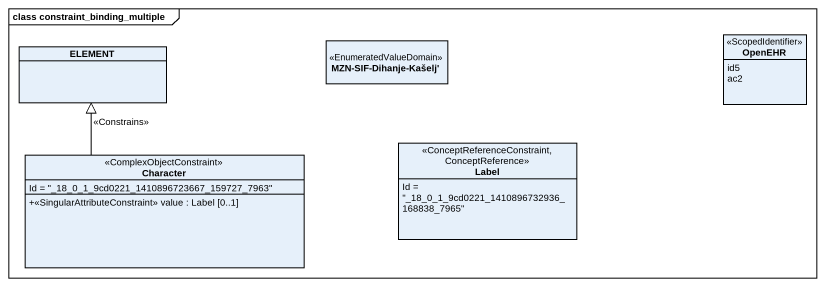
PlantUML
@startuml
mainframe class constraint_binding_multiple
hide circle
hide empty members
skinparam classAttributeIconSize 0
class ELEMENT
enum "MZN-SIF-Dihanje-Kašelj'" as MZN_SIF_Dihanje_Kašelj <<EnumeratedValueDomain>>
enum OpenEHR <<ScopedIdentifier>> {
  id5
  ac2
}
class "Label" as Label_ <<ConceptReferenceConstraint, ConceptReference>> {
  Id = "_18_0_1_9cd0221_1410896732936_168838_7965"
}
class Character <<ComplexObjectConstraint>> {
  Id = "_18_0_1_9cd0221_1410896723667_159727_7963"
  +<<SingularAttributeConstraint>> value : Label [0..1]
}
Character -up-|> ELEMENT : <<Constrains>>
@enduml
